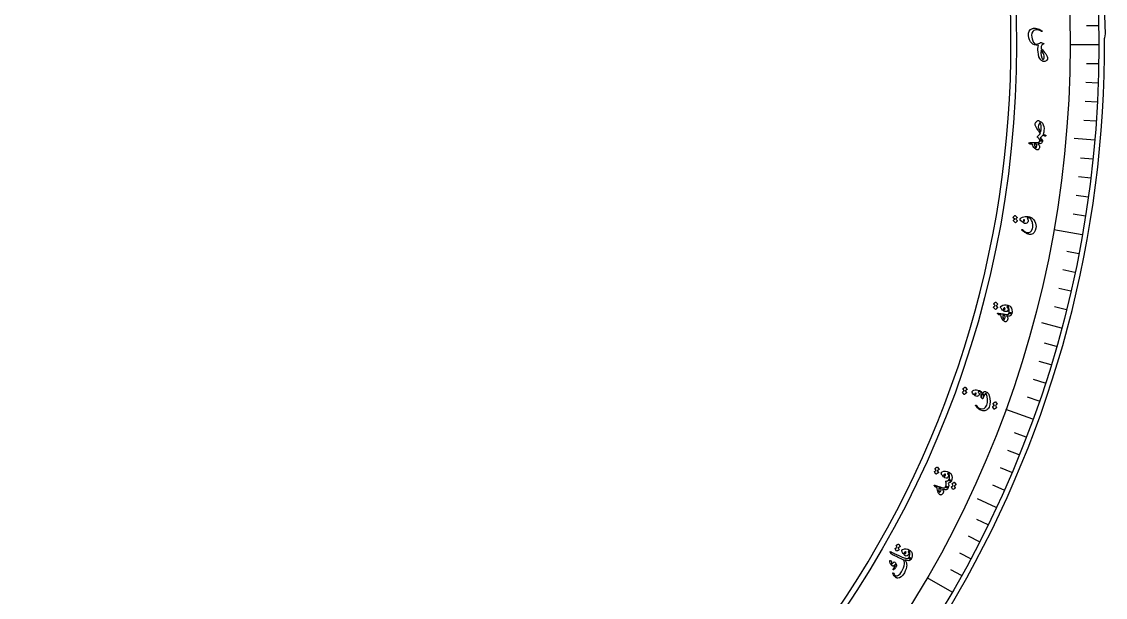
# Model space of a CAD drawing. Header units: millimetres. Extents: x -62 to 62, y -62 to 70.
# Drawn here: x 1 to 62, y -31.1 to 1.3 of the extents above; entities that cross this region are included whole.
import ezdxf

# ---------------------------------------------------------------- set-up
doc = ezdxf.new("R2010")
doc.units = ezdxf.units.MM
for name, color, linetype in [('CUT_INNER', 6, 'Continuous'), ('CUT_OUTER', 1, 'Continuous'), ('ENGRAVE', 7, 'Continuous'), ('ENGRAVE_FINE', 8, 'Continuous'), ('TEXT', 5, 'Continuous')]:
    doc.layers.add(name, color=color, linetype=linetype)

msp = doc.modelspace()

# ---------------------------------------------------------------- linework, layer by layer
at = {"layer": 'CUT_INNER'}
msp.add_arc((0.0001, -0.0002), 56.7299, 92.293405, 20.742418, dxfattribs=at)
at = {"layer": 'CUT_OUTER'}
msp.add_lwpolyline([(61.8674, 5.2861), (62.0432, 0.6269), (62.0431, 0.6225), (62.0425, 0.6182), (61.9987, 0.3988), (61.9988, 0.3804)], dxfattribs=at)
msp.add_arc((0.0001, -0.0001), 61.9999, 178.792518, 0.351695, dxfattribs=at)
at = {"layer": 'ENGRAVE'}
for points in [[(61.6838, 0), (60.0606, 0)], [(61.4491, -5.3761), (60.2941, -5.275)], [(60.7467, -10.7113), (59.1482, -10.4294)], [(59.582, -15.9649), (58.4621, -15.6649)], [(57.9638, -21.0971), (56.4385, -20.5419)], [(55.9045, -26.0687), (54.8537, -25.5787)], [(53.4197, -30.8419), (52.014, -30.0303)]]:
    msp.add_lwpolyline(points, dxfattribs=at)
for radius in [61.6838, 60.0606, 57.0462]:
    msp.add_circle((0, 0), radius, dxfattribs=at)
at = {"layer": 'ENGRAVE_FINE'}
for points in [[(61.6744, 1.0765), (60.9789, 1.0644)], [(61.6744, -1.0765), (60.9789, -1.0644)], [(61.6462, -2.1527), (60.951, -2.1285)], [(61.5993, -3.2283), (60.9046, -3.1919)], [(61.5335, -4.3028), (60.8396, -4.2543)], [(61.3459, -6.4477), (60.6541, -6.375)], [(61.224, -7.5174), (60.5336, -7.4326)], [(61.0835, -8.5847), (60.3946, -8.4879)], [(60.9244, -9.6495), (60.2373, -9.5407)], [(60.5505, -11.7698), (59.8676, -11.6371)], [(60.3359, -12.8248), (59.6554, -12.6802)], [(60.1028, -13.8758), (59.425, -13.7194)], [(59.8515, -14.9227), (59.1766, -14.7544)], [(59.2943, -17.0024), (58.6256, -16.8106)], [(58.9885, -18.0346), (58.3233, -17.8312)], [(58.6648, -19.0613), (58.0032, -18.8464)], [(58.3232, -20.0823), (57.6654, -19.8558)], [(57.5868, -22.1055), (56.9374, -21.8562)], [(57.1922, -23.1072), (56.5472, -22.8466)], [(56.7802, -24.1018), (56.1399, -23.83)], [(56.351, -25.0891), (55.7155, -24.8061)], [(55.441, -27.0404), (54.8158, -26.7354)], [(54.9607, -28.0039), (54.3408, -27.688)], [(54.4636, -28.9588), (53.8493, -28.6322)], [(53.9499, -29.9049), (53.3414, -29.5676)]]:
    msp.add_lwpolyline(points, dxfattribs=at)
at = {"layer": 'TEXT'}
for points in [[(58.7916, -0.7554), (58.7819, -0.8161), (58.7527, -0.8674), (58.7042, -0.9091), (58.6363, -0.9414), (58.6104, -0.9446), (58.5816, -0.9414), (58.5499, -0.9315), (58.5153, -0.9151), (58.482, -0.8964), (58.4543, -0.8795), (58.4322, -0.8644), (58.4157, -0.8511), (58.3543, -0.7745), (58.307, -0.6713), (58.2737, -0.5417), (58.2541, -0.3855), (58.2501, -0.2916), (58.2525, -0.2018), (58.2611, -0.1162), (58.2762, -0.0346), (58.1491, -0.0153), (58.0469, 0.0095), (57.9696, 0.0398), (57.9172, 0.0756), (57.8363, 0.1695), (57.7757, 0.276), (57.7355, 0.3953), (57.7155, 0.5275), (57.7206, 0.6668), (57.7599, 0.7786), (57.8334, 0.8629), (57.9412, 0.9199), (57.958, 0.9249), (57.9755, 0.929), (57.9938, 0.9323), (58.0129, 0.9348), (58.0327, 0.9362), (58.053, 0.9363), (58.0739, 0.9351), (58.0953, 0.9327), (58.1333, 0.9273), (58.1708, 0.9201), (58.2077, 0.9112), (58.2441, 0.9005), (58.2799, 0.8882), (58.315, 0.8743), (58.3493, 0.8589), (58.3829, 0.842), (58.3965, 0.8344), (58.4095, 0.827), (58.4219, 0.8196), (58.4336, 0.8124), (58.4446, 0.8053), (58.455, 0.7986), (58.4647, 0.7922), (58.4738, 0.786), (58.479, 0.7817), (58.4822, 0.777), (58.4834, 0.7722), (58.4827, 0.7671), (58.4807, 0.7616), (58.4781, 0.7575), (58.4748, 0.7546), (58.4708, 0.753), (58.4662, 0.7525), (58.4612, 0.7529), (58.4558, 0.7541), (58.4499, 0.7562), (58.4306, 0.7687), (58.4093, 0.7804), (58.3861, 0.7915), (58.3609, 0.8018), (58.2965, 0.8234), (58.236, 0.8364), (58.1792, 0.8408), (58.1263, 0.8366), (58.0261, 0.8029), (57.9537, 0.7434), (57.9091, 0.6578), (57.8922, 0.5463), (57.8982, 0.4387), (57.9193, 0.3343), (57.9557, 0.2328), (58.0073, 0.1343), (58.0287, 0.1045), (58.0546, 0.0788), (58.0851, 0.0572), (58.1201, 0.0397), (58.125, 0.0376), (58.131, 0.0367), (58.138, 0.0368), (58.1462, 0.038), (58.2237, 0.0532), (58.2918, 0.0731), (58.3503, 0.0975), (58.3992, 0.1265), (58.4082, 0.1323), (58.4161, 0.1356), (58.4229, 0.1366), (58.4287, 0.1352), (58.5709, 0.0817), (58.5817, 0.074), (58.5861, 0.0665), (58.5843, 0.0592), (58.5762, 0.0521), (58.467, -0.0121), (58.4507, -0.0465), (58.4383, -0.0906), (58.4297, -0.1444), (58.425, -0.208), (58.4982, -0.2839), (58.566, -0.3602), (58.6282, -0.4368), (58.6849, -0.5137), (58.732, -0.5873), (58.7655, -0.6522), (58.7853, -0.7082), (58.7916, -0.7554)], [(58.5338, -0.8372), (58.5751, -0.7845), (58.6003, -0.729), (58.6094, -0.671), (58.6025, -0.6104), (58.5801, -0.5445), (58.5427, -0.469), (58.4903, -0.384), (58.4229, -0.2895), (58.4212, -0.4608), (58.4391, -0.6091), (58.4765, -0.7346), (58.5338, -0.8372)], [(58.0955, -4.4519), (58.1011, -4.4254), (58.1141, -4.396), (58.1345, -4.3638), (58.1622, -4.3285), (58.1925, -4.298), (58.2224, -4.2783), (58.252, -4.2694), (58.2812, -4.2713), (58.31, -4.2808), (58.342, -4.2949), (58.3772, -4.3136), (58.4154, -4.3369), (58.4503, -4.3605), (58.477, -4.3803), (58.4954, -4.3962), (58.5057, -4.4082), (58.5499, -4.4974), (58.5785, -4.5982), (58.5914, -4.7105), (58.5886, -4.8343), (58.5861, -4.8594), (58.5828, -4.8841), (58.5785, -4.9086), (58.5735, -4.9328), (58.5677, -4.9566), (58.5612, -4.9799), (58.5542, -5.0027), (58.5465, -5.025), (58.5618, -5.0345), (58.5898, -5.0476), (58.6306, -5.0641), (58.6841, -5.0842), (58.6944, -5.0893), (58.7, -5.097), (58.7007, -5.1073), (58.6966, -5.1204), (58.6894, -5.1311), (58.6803, -5.1382), (58.6693, -5.1417), (58.6565, -5.1414), (58.6409, -5.1371), (58.6247, -5.1321), (58.6079, -5.1263), (58.5905, -5.1199), (58.5726, -5.1126), (58.5544, -5.1045), (58.5358, -5.0954), (58.5169, -5.0854), (58.4927, -5.1264), (58.4658, -5.1623), (58.4363, -5.1931), (58.4042, -5.2189), (58.3936, -5.2263), (58.3859, -5.2334), (58.3811, -5.24), (58.3791, -5.2463), (58.3801, -5.2516), (58.3842, -5.2572), (58.3913, -5.2631), (58.4014, -5.2693), (58.452, -5.2996), (58.4872, -5.3313), (58.507, -5.3641), (58.5115, -5.3983), (58.5099, -5.4026), (58.5059, -5.4069), (58.4995, -5.4113), (58.4908, -5.4156), (58.4591, -5.4241), (58.4321, -5.4281), (58.41, -5.4275), (58.3926, -5.4222), (58.3779, -5.4134), (58.3669, -5.4041), (58.3596, -5.3943), (58.3561, -5.3839), (58.344, -5.3393), (58.3201, -5.2973), (58.2844, -5.258), (58.2368, -5.2213), (58.2276, -5.2136), (58.2213, -5.2047), (58.218, -5.1945), (58.2176, -5.183), (58.2203, -5.1709), (58.2262, -5.1603), (58.2351, -5.1513), (58.2472, -5.1439), (58.2902, -5.1152), (58.3279, -5.0769), (58.3604, -5.0289), (58.3875, -4.9712), (58.3505, -4.9302), (58.316, -4.8902), (58.284, -4.8514), (58.2545, -4.8137), (58.1818, -4.7057), (58.131, -4.6095), (58.1022, -4.5249), (58.0955, -4.4519)], [(58.3641, -4.3958), (58.3215, -4.4437), (58.2913, -4.4956), (58.2732, -4.5514), (58.2674, -4.6111), (58.2714, -4.6389), (58.2821, -4.6732), (58.2993, -4.7142), (58.3232, -4.7619), (58.3364, -4.7864), (58.3489, -4.8088), (58.3607, -4.8293), (58.3718, -4.8478), (58.3823, -4.8642), (58.3923, -4.8787), (58.4018, -4.8912), (58.4108, -4.9016), (58.4209, -4.8468), (58.4272, -4.7817), (58.4298, -4.7062), (58.4285, -4.6204), (58.4231, -4.5377), (58.4134, -4.4732), (58.3994, -4.4269), (58.3812, -4.3988), (58.3772, -4.3945), (58.373, -4.3925), (58.3686, -4.393), (58.3641, -4.3958)], [(57.7337, -5.5391), (57.7238, -5.528), (57.7233, -5.5199), (57.7321, -5.5149), (57.7501, -5.513), (57.7609, -5.5128), (57.7759, -5.5124), (57.795, -5.5117), (57.8182, -5.5108), (57.8459, -5.5098), (57.8781, -5.5087), (57.9149, -5.5077), (57.9562, -5.5066), (57.9969, -5.5056), (58.0333, -5.5046), (58.0654, -5.5038), (58.0933, -5.5031), (58.1168, -5.5026), (58.1359, -5.5022), (58.1504, -5.5018), (58.1605, -5.5017), (58.2242, -5.4988), (58.2743, -5.4906), (58.3107, -5.4772), (58.3335, -5.4586), (58.3429, -5.4449), (58.3499, -5.4279), (58.3543, -5.4075), (58.3561, -5.3839), (58.3597, -5.3702), (58.3674, -5.3601), (58.3795, -5.3536), (58.3957, -5.3509), (58.415, -5.3511), (58.4342, -5.3535), (58.4535, -5.3581), (58.4728, -5.3649), (58.489, -5.3729), (58.5009, -5.3811), (58.5084, -5.3895), (58.5115, -5.3983), (58.5069, -5.4437), (58.495, -5.4821), (58.476, -5.5134), (58.4497, -5.5378), (58.4127, -5.5568), (58.3651, -5.5708), (58.3069, -5.5799), (58.238, -5.584), (58.277, -5.6124), (58.3071, -5.6404), (58.3282, -5.668), (58.3405, -5.6951), (58.3437, -5.7165), (58.3434, -5.7413), (58.3394, -5.7694), (58.3318, -5.8009), (58.3209, -5.8338), (58.3092, -5.8611), (58.2968, -5.8829), (58.2836, -5.8992), (58.2681, -5.9118), (58.2524, -5.9196), (58.2365, -5.9226), (58.2204, -5.9207), (58.2008, -5.9147), (58.1793, -5.9056), (58.1559, -5.8935), (58.1306, -5.8785), (58.1054, -5.862), (58.0853, -5.8478), (58.0705, -5.8358), (58.0609, -5.8262), (58.023, -5.7741), (57.988, -5.7181), (57.956, -5.658), (57.927, -5.594), (57.8936, -5.5931), (57.8649, -5.592), (57.8407, -5.5906), (57.8212, -5.589), (57.8049, -5.5865), (57.7905, -5.5822), (57.778, -5.5761), (57.7674, -5.5683)], [(58.0334, -5.5922), (58.0488, -5.6567), (58.0701, -5.7122), (58.0972, -5.7589), (58.1301, -5.7965), (58.1349, -5.7993), (58.1394, -5.7996), (58.1437, -5.7976), (58.1479, -5.7931), (58.1574, -5.7758), (58.1652, -5.7569), (58.1713, -5.7362), (58.1758, -5.7139), (58.1785, -5.6899), (58.1795, -5.6642), (58.1789, -5.6368), (58.1765, -5.6077), (58.1755, -5.6031), (58.1735, -5.5983), (58.1704, -5.5931), (58.1663, -5.5875), (58.152, -5.5872), (58.1371, -5.5871), (58.1215, -5.5873), (58.1053, -5.5878), (58.0883, -5.5885), (58.0707, -5.5894), (58.0524, -5.5907), (58.0334, -5.5922)], [(56.8602, -9.7401), (56.8584, -9.7376), (56.8576, -9.7344), (56.8579, -9.7305), (56.8591, -9.726), (56.8682, -9.7104), (56.8779, -9.6955), (56.8882, -9.6813), (56.8989, -9.6676), (56.9104, -9.6545), (56.9226, -9.6419), (56.9357, -9.6297), (56.9496, -9.618), (56.9535, -9.616), (56.9575, -9.6154), (56.9614, -9.6164), (56.9652, -9.6189), (57.0814, -9.7222), (57.0827, -9.7247), (57.0822, -9.728), (57.0797, -9.732), (57.0754, -9.7368), (57.0716, -9.74), (57.0662, -9.7453), (57.0593, -9.7527), (57.0508, -9.7623), (57.0406, -9.774), (57.0286, -9.7881), (57.0147, -9.8044), (56.999, -9.823), (57.0887, -9.9048), (57.0913, -9.9083), (57.0914, -9.9122), (57.089, -9.9166), (57.084, -9.9214), (57.0798, -9.9256), (57.0734, -9.9322), (57.0647, -9.9413), (57.0539, -9.9528), (57.0409, -9.967), (57.0256, -9.9841), (57.008, -10.004), (56.9882, -10.0268), (56.9851, -10.029), (56.9824, -10.0297), (56.9799, -10.0289), (56.9776, -10.0266), (56.8674, -9.922), (56.8657, -9.9196), (56.8649, -9.9164), (56.8651, -9.9125), (56.8664, -9.9079), (56.8735, -9.8946), (56.8813, -9.8818), (56.8897, -9.8696), (56.8988, -9.8579), (56.9085, -9.8468), (56.9187, -9.8361), (56.9293, -9.826), (56.9403, -9.8164)], [(57.2447, -9.8059), (57.2506, -9.7905), (57.2628, -9.7749), (57.2814, -9.7591), (57.3065, -9.743), (57.3719, -9.7123), (57.4473, -9.6907), (57.5325, -9.678), (57.6276, -9.6745), (57.6767, -9.677), (57.7258, -9.6839), (57.7748, -9.6952), (57.8237, -9.7109), (57.9009, -9.7497), (57.9676, -9.8014), (58.0236, -9.866), (58.0691, -9.9436), (58.1079, -10.0422), (58.1319, -10.1378), (58.1411, -10.2302), (58.1356, -10.3194), (58.1, -10.4618), (58.0395, -10.5699), (57.9542, -10.6434), (57.8443, -10.6825), (57.8089, -10.685), (57.7716, -10.6823), (57.7324, -10.6744), (57.6913, -10.6613), (57.6468, -10.6442), (57.6028, -10.6237), (57.5593, -10.5998), (57.5163, -10.5725), (57.4738, -10.5421), (57.4317, -10.5089), (57.3899, -10.473), (57.3486, -10.4344), (57.3444, -10.4291), (57.3421, -10.424), (57.3418, -10.419), (57.3434, -10.4141), (57.3463, -10.409), (57.3495, -10.4051), (57.3529, -10.4023), (57.3565, -10.4007), (57.3614, -10.3998), (57.3666, -10.4007), (57.3721, -10.4035), (57.378, -10.4081), (57.4481, -10.4725), (57.5137, -10.5217), (57.5748, -10.5557), (57.6315, -10.5742), (57.6865, -10.5797), (57.7391, -10.5736), (57.7895, -10.556), (57.8376, -10.5269), (57.8809, -10.4851), (57.9153, -10.431), (57.9405, -10.3646), (57.9566, -10.2858), (57.9615, -10.2312), (57.9618, -10.1766), (57.9578, -10.122), (57.9492, -10.0674), (57.9361, -10.0129), (57.9183, -9.9587), (57.8958, -9.9047), (57.8686, -9.8509), (57.8419, -9.8082), (57.8141, -9.7755), (57.7853, -9.7528), (57.7555, -9.74), (57.7254, -9.7357), (57.696, -9.7383), (57.6671, -9.7479), (57.6388, -9.7643), (57.6754, -9.8248), (57.6933, -9.8832), (57.6926, -9.9396), (57.6734, -9.9939), (57.6308, -10.0449), (57.5738, -10.0655), (57.5022, -10.0559), (57.4161, -10.016), (57.3347, -9.9616), (57.279, -9.9085), (57.249, -9.8566), (57.2447, -9.8059)], [(57.4804, -9.8375), (57.4594, -9.8519), (57.4437, -9.8663), (57.4333, -9.8808), (57.4282, -9.8953), (57.4283, -9.9083), (57.4328, -9.9219), (57.4419, -9.9361), (57.4556, -9.9509), (57.4683, -9.9409), (57.4787, -9.929), (57.4868, -9.9151), (57.4926, -9.8993), (57.4945, -9.8841), (57.493, -9.8687), (57.4883, -9.8531), (57.4804, -9.8375)], [(55.7653, -14.6076), (55.7638, -14.605), (55.7633, -14.6017), (55.7638, -14.5979), (55.7654, -14.5935), (55.7759, -14.5788), (55.7868, -14.5648), (55.7982, -14.5515), (55.8101, -14.5388), (55.8227, -14.5268), (55.836, -14.5153), (55.85, -14.5043), (55.8649, -14.4938), (55.869, -14.4921), (55.873, -14.4919), (55.8768, -14.4932), (55.8804, -14.4961), (55.9872, -14.6089), (55.9883, -14.6115), (55.9875, -14.6147), (55.9847, -14.6186), (55.9799, -14.623), (55.9759, -14.6258), (55.9701, -14.6306), (55.9626, -14.6374), (55.9533, -14.6462), (55.9421, -14.657), (55.9289, -14.6699), (55.9137, -14.685), (55.8964, -14.7022), (55.9787, -14.7914), (55.981, -14.7951), (55.9808, -14.799), (55.978, -14.8031), (55.9727, -14.8075), (55.9681, -14.8113), (55.9611, -14.8173), (55.9517, -14.8256), (55.94, -14.8362), (55.9258, -14.8492), (55.909, -14.8648), (55.8898, -14.8831), (55.8681, -14.9041), (55.8649, -14.906), (55.8621, -14.9065), (55.8596, -14.9055), (55.8576, -14.9031), (55.7568, -14.7894), (55.7553, -14.7868), (55.7548, -14.7835), (55.7554, -14.7797), (55.757, -14.7753), (55.7652, -14.7626), (55.7741, -14.7506), (55.7835, -14.7391), (55.7936, -14.7283), (55.8042, -14.718), (55.8153, -14.7083), (55.8267, -14.6991), (55.8385, -14.6905)], [(55.9863, -15.1458), (55.9785, -15.1332), (55.9793, -15.1252), (55.9887, -15.1217), (56.0069, -15.1228), (56.0175, -15.1245), (56.0323, -15.1266), (56.0513, -15.1291), (56.0744, -15.1321), (56.1018, -15.1357), (56.1337, -15.1401), (56.1702, -15.1453), (56.2111, -15.1511), (56.2514, -15.1569), (56.2874, -15.1621), (56.3193, -15.1667), (56.3468, -15.1707), (56.3701, -15.1741), (56.389, -15.1769), (56.4034, -15.179), (56.4133, -15.1805), (56.4767, -15.1883), (56.5274, -15.1887), (56.5655, -15.1817), (56.5911, -15.1671), (56.6027, -15.1552), (56.6124, -15.1395), (56.6201, -15.1202), (56.6259, -15.0973), (56.6317, -15.0843), (56.6411, -15.0757), (56.654, -15.0713), (56.6705, -15.0713), (56.6894, -15.0748), (56.708, -15.0804), (56.7262, -15.0882), (56.7441, -15.0981), (56.7588, -15.1087), (56.7691, -15.1188), (56.7751, -15.1283), (56.7767, -15.1375), (56.7645, -15.1815), (56.7464, -15.2173), (56.7223, -15.2451), (56.6924, -15.2646), (56.6527, -15.2772), (56.6035, -15.283), (56.5445, -15.2822), (56.4759, -15.2747), (56.5096, -15.3092), (56.5345, -15.3418), (56.5508, -15.3726), (56.5583, -15.4015), (56.5579, -15.4231), (56.5534, -15.4474), (56.5448, -15.4745), (56.532, -15.5043), (56.5158, -15.5349), (56.4997, -15.5598), (56.4837, -15.5792), (56.468, -15.5931), (56.4506, -15.6029), (56.4338, -15.6079), (56.4176, -15.6082), (56.4021, -15.6037), (56.3838, -15.5944), (56.3641, -15.5819), (56.343, -15.5661), (56.3206, -15.547), (56.2985, -15.5265), (56.2812, -15.5091), (56.2686, -15.4949), (56.2607, -15.4837), (56.2321, -15.426), (56.207, -15.3649), (56.1855, -15.3004), (56.1676, -15.2324), (56.1349, -15.2259), (56.1068, -15.2199), (56.0832, -15.2145), (56.0642, -15.2097), (56.0485, -15.2045), (56.0351, -15.1978), (56.0238, -15.1897), (56.0147, -15.1802)], [(56.1422, -14.7633), (56.1468, -14.7523), (56.1552, -14.7409), (56.1673, -14.7291), (56.183, -14.717), (56.2698, -14.6701), (56.3603, -14.6451), (56.4545, -14.6422), (56.5523, -14.6614), (56.6011, -14.6795), (56.6431, -14.7015), (56.6782, -14.7274), (56.7066, -14.7571), (56.7586, -14.8431), (56.7877, -14.9353), (56.7937, -15.0334), (56.7767, -15.1375), (56.7716, -15.147), (56.762, -15.1538), (56.748, -15.1579), (56.7296, -15.1592), (56.7197, -15.1588), (56.7098, -15.1577), (56.6999, -15.1558), (56.69, -15.1531), (56.6803, -15.1499), (56.6711, -15.1465), (56.6624, -15.1428), (56.6543, -15.139), (56.6406, -15.1305), (56.6313, -15.1207), (56.6264, -15.1097), (56.6259, -15.0973), (56.6389, -14.9952), (56.6369, -14.9033), (56.6201, -14.8214), (56.5884, -14.7496), (56.5641, -14.7463), (56.5444, -14.7449), (56.5294, -14.7453), (56.5191, -14.7477), (56.5097, -14.7513), (56.5032, -14.7552), (56.4996, -14.7594), (56.4987, -14.7639), (56.499, -14.7672), (56.4998, -14.77), (56.5012, -14.7722), (56.5032, -14.774), (56.5321, -14.7988), (56.5525, -14.8254), (56.5643, -14.8539), (56.5676, -14.8841), (56.5527, -14.9656), (56.5165, -15.0147), (56.459, -15.0313), (56.3803, -15.0156), (56.3377, -14.9971), (56.2951, -14.9715), (56.2527, -14.9388), (56.2103, -14.899), (56.1753, -14.8596), (56.1522, -14.8238), (56.1412, -14.7917), (56.1422, -14.7633)], [(56.2729, -15.2484), (56.2772, -15.3146), (56.2889, -15.3729), (56.3077, -15.4234), (56.3339, -15.4661), (56.3381, -15.4696), (56.3425, -15.4707), (56.3472, -15.4694), (56.352, -15.4657), (56.3643, -15.4503), (56.3752, -15.4329), (56.3846, -15.4136), (56.3928, -15.3923), (56.3995, -15.3691), (56.4048, -15.3439), (56.4088, -15.3168), (56.4113, -15.2877), (56.4111, -15.2831), (56.4099, -15.2779), (56.4078, -15.2723), (56.4046, -15.2661), (56.3906, -15.2634), (56.3759, -15.2609), (56.3605, -15.2584), (56.3444, -15.2561), (56.3276, -15.254), (56.3101, -15.252), (56.2918, -15.2501), (56.2729, -15.2484)], [(56.3087, -14.866), (56.3091, -14.8839), (56.3181, -14.9002), (56.3358, -14.9151), (56.3622, -14.9285), (56.3666, -14.9295), (56.3698, -14.93), (56.3719, -14.93), (56.3727, -14.9295), (56.3812, -14.9137), (56.3879, -14.8972), (56.3928, -14.8801), (56.3958, -14.8622), (56.3966, -14.846), (56.3952, -14.8321), (56.3917, -14.8205), (56.3859, -14.8113), (56.354, -14.823), (56.3305, -14.836), (56.3154, -14.8504), (56.3087, -14.866)], [(54.0359, -19.3892), (54.0346, -19.3865), (54.0344, -19.3832), (54.0352, -19.3795), (54.0372, -19.3752), (54.0489, -19.3616), (54.061, -19.3487), (54.0735, -19.3365), (54.0865, -19.325), (54.1, -19.3141), (54.1143, -19.3039), (54.1292, -19.2942), (54.1449, -19.2852), (54.1492, -19.2838), (54.1531, -19.284), (54.1568, -19.2857), (54.1602, -19.2888), (54.2567, -19.4103), (54.2576, -19.413), (54.2565, -19.4161), (54.2534, -19.4197), (54.2483, -19.4236), (54.244, -19.4261), (54.2378, -19.4303), (54.2297, -19.4364), (54.2197, -19.4443), (54.2076, -19.454), (54.1934, -19.4657), (54.1769, -19.4793), (54.1582, -19.4948), (54.2324, -19.5906), (54.2344, -19.5945), (54.2338, -19.5984), (54.2307, -19.6022), (54.225, -19.6061), (54.2201, -19.6094), (54.2126, -19.6148), (54.2026, -19.6222), (54.19, -19.6316), (54.1747, -19.6432), (54.1567, -19.6573), (54.1359, -19.6737), (54.1125, -19.6926), (54.1091, -19.6942), (54.1063, -19.6944), (54.1039, -19.6932), (54.1021, -19.6906), (54.0117, -19.5688), (54.0104, -19.5661), (54.0101, -19.5629), (54.011, -19.5591), (54.013, -19.5548), (54.0223, -19.543), (54.0322, -19.5319), (54.0426, -19.5213), (54.0536, -19.5115), (54.0651, -19.5023), (54.0769, -19.4936), (54.0891, -19.4855), (54.1016, -19.478)], [(54.6404, -19.4598), (54.7159, -19.4445), (54.7909, -19.4415), (54.8654, -19.4509), (54.9395, -19.4727), (54.9556, -19.4787), (54.9714, -19.4852), (54.9868, -19.492), (55.0018, -19.4994), (55.0163, -19.5071), (55.0302, -19.5152), (55.0435, -19.5237), (55.0563, -19.5325), (55.133, -19.6066), (55.1742, -19.6975), (55.1799, -19.8051), (55.1499, -19.9294), (55.1465, -19.9351), (55.1419, -19.9376), (55.1358, -19.9368), (55.1284, -19.9327), (55.1116, -19.9197), (55.0934, -19.9034), (55.0738, -19.8839), (55.0529, -19.8611), (55.0495, -19.8567), (55.0475, -19.8518), (55.0468, -19.8464), (55.0473, -19.8407), (55.0617, -19.7446), (55.063, -19.6647), (55.0514, -19.6009), (55.0268, -19.5533), (55.014, -19.5416), (54.9971, -19.5345), (54.9761, -19.5318), (54.951, -19.5337), (54.9382, -19.5356), (54.9267, -19.5379), (54.9165, -19.5407), (54.9077, -19.544), (54.8999, -19.5477), (54.8928, -19.5516), (54.8865, -19.5557), (54.8808, -19.5601), (54.9059, -19.5886), (54.9247, -19.6152), (54.9372, -19.6402), (54.9434, -19.6633), (54.9438, -19.7132), (54.9293, -19.7526), (54.9, -19.7812), (54.8558, -19.7992), (54.8127, -19.8031), (54.7684, -19.7938), (54.7227, -19.7715), (54.6758, -19.7361), (54.6127, -19.6737), (54.5717, -19.6171), (54.5528, -19.5662), (54.556, -19.521), (54.5661, -19.5018), (54.5835, -19.4852), (54.6083, -19.4712), (54.6404, -19.4598)], [(54.6908, -19.6535), (54.6893, -19.6635), (54.6912, -19.6756), (54.6964, -19.6899), (54.705, -19.7063), (54.7106, -19.7117), (54.7176, -19.7136), (54.7262, -19.7118), (54.7363, -19.7065), (54.7577, -19.6874), (54.769, -19.6642), (54.7703, -19.6369), (54.7615, -19.6055), (54.7591, -19.6019), (54.7561, -19.5999), (54.7525, -19.5996), (54.7484, -19.6009), (54.7265, -19.6148), (54.7096, -19.6282), (54.6977, -19.6411), (54.6908, -19.6535)], [(55.0604, -19.8657), (55.0669, -19.841), (55.0741, -19.8162), (55.0821, -19.7911), (55.0908, -19.7659), (55.1004, -19.7406), (55.1108, -19.7154), (55.122, -19.6902), (55.1342, -19.6652), (55.1592, -19.6193), (55.1853, -19.5824), (55.2126, -19.5544), (55.2411, -19.5353), (55.2579, -19.5296), (55.2768, -19.5291), (55.2979, -19.5336), (55.321, -19.5433), (55.3676, -19.569), (55.4045, -19.5931), (55.4319, -19.6158), (55.4497, -19.6369), (55.4638, -19.6606), (55.4771, -19.6883), (55.4897, -19.7198), (55.5015, -19.7554), (55.5438, -19.9329), (55.5577, -20.1006), (55.5433, -20.258), (55.5007, -20.4051), (55.4727, -20.4618), (55.4392, -20.5104), (55.4, -20.5509), (55.3553, -20.5831), (55.307, -20.6066), (55.2571, -20.6208), (55.2055, -20.6257), (55.1523, -20.6214), (55.0974, -20.608), (55.0405, -20.5861), (54.9818, -20.5555), (54.9213, -20.5164), (54.8907, -20.494), (54.8621, -20.4709), (54.8356, -20.447), (54.811, -20.4224), (54.7883, -20.3972), (54.7673, -20.3716), (54.7479, -20.3456), (54.7301, -20.3192), (54.7263, -20.3099), (54.7257, -20.3024), (54.7284, -20.2968), (54.7343, -20.2931), (54.7426, -20.2912), (54.7503, -20.2921), (54.7575, -20.2958), (54.7641, -20.3023), (54.8216, -20.3725), (54.8797, -20.4281), (54.9384, -20.4688), (54.9978, -20.4948), (55.1198, -20.5128), (55.222, -20.4851), (55.3043, -20.4116), (55.3666, -20.2924), (55.4036, -20.1441), (55.4099, -19.9853), (55.3855, -19.8162), (55.3301, -19.637), (55.3282, -19.6344), (55.3255, -19.6331), (55.3222, -19.6332), (55.3181, -19.6346), (55.2806, -19.6652), (55.2399, -19.7251), (55.196, -19.8142), (55.1487, -19.9327), (55.1457, -19.9383), (55.1422, -19.9405), (55.138, -19.9392), (55.1333, -19.9345)], [(55.7308, -20.2198), (55.7295, -20.217), (55.7293, -20.2136), (55.7303, -20.2097), (55.7323, -20.2053), (55.7442, -20.1912), (55.7566, -20.1779), (55.7693, -20.1652), (55.7825, -20.1533), (55.7962, -20.1421), (55.8107, -20.1315), (55.8258, -20.1214), (55.8417, -20.112), (55.846, -20.1106), (55.8499, -20.1107), (55.8536, -20.1124), (55.8569, -20.1156), (55.9522, -20.24), (55.953, -20.2427), (55.9518, -20.246), (55.9487, -20.2496), (55.9435, -20.2537), (55.9392, -20.2563), (55.9329, -20.2607), (55.9247, -20.267), (55.9145, -20.2752), (55.9023, -20.2853), (55.8878, -20.2974), (55.8711, -20.3115), (55.8521, -20.3276), (55.9253, -20.4256), (55.9272, -20.4296), (55.9265, -20.4336), (55.9233, -20.4376), (55.9176, -20.4416), (55.9126, -20.4451), (55.905, -20.4507), (55.8948, -20.4584), (55.882, -20.4681), (55.8665, -20.4802), (55.8483, -20.4948), (55.8272, -20.5118), (55.8034, -20.5314), (55.8, -20.5331), (55.7971, -20.5333), (55.7948, -20.5321), (55.793, -20.5295), (55.7039, -20.4048), (55.7027, -20.402), (55.7025, -20.3986), (55.7035, -20.3948), (55.7055, -20.3904), (55.715, -20.3781), (55.7251, -20.3666), (55.7357, -20.3557), (55.7469, -20.3455), (55.7585, -20.3359), (55.7705, -20.3269), (55.7828, -20.3185), (55.7955, -20.3107)], [(52.4683, -23.8794), (52.4672, -23.8766), (52.4673, -23.8733), (52.4685, -23.8696), (52.4708, -23.8655), (52.4836, -23.8528), (52.4968, -23.8409), (52.5103, -23.8297), (52.5242, -23.8193), (52.5386, -23.8096), (52.5537, -23.8005), (52.5694, -23.792), (52.5858, -23.7842), (52.5901, -23.7833), (52.5941, -23.7838), (52.5976, -23.7857), (52.6007, -23.7891), (52.6868, -23.9185), (52.6874, -23.9212), (52.686, -23.9243), (52.6826, -23.9276), (52.6772, -23.9311), (52.6727, -23.9332), (52.6662, -23.9369), (52.6576, -23.9424), (52.647, -23.9494), (52.6341, -23.9582), (52.6189, -23.9687), (52.6014, -23.981), (52.5814, -23.995), (52.6474, -24.0968), (52.649, -24.1009), (52.6481, -24.1047), (52.6446, -24.1083), (52.6386, -24.1117), (52.6335, -24.1147), (52.6256, -24.1194), (52.6149, -24.126), (52.6016, -24.1344), (52.5853, -24.1448), (52.5662, -24.1574), (52.5441, -24.1721), (52.5192, -24.1891), (52.5157, -24.1904), (52.5128, -24.1904), (52.5106, -24.189), (52.509, -24.1863), (52.429, -24.0571), (52.428, -24.0543), (52.428, -24.051), (52.4292, -24.0473), (52.4316, -24.0432), (52.4419, -24.0322), (52.4526, -24.0218), (52.4639, -24.0121), (52.4757, -24.0032), (52.4879, -23.9949), (52.5004, -23.9872), (52.5132, -23.9801), (52.5264, -23.9736)], [(52.8132, -24.0969), (52.8197, -24.0869), (52.8299, -24.0771), (52.8437, -24.0675), (52.8613, -24.0583), (52.9549, -24.0268), (53.0483, -24.0176), (53.1416, -24.0307), (53.2347, -24.0663), (53.2797, -24.0925), (53.3173, -24.1213), (53.3476, -24.1527), (53.3704, -24.1868), (53.4071, -24.2805), (53.42, -24.3762), (53.4093, -24.474), (53.3749, -24.5736), (53.3682, -24.5822), (53.3576, -24.5872), (53.3431, -24.5889), (53.3248, -24.587), (53.3151, -24.585), (53.3055, -24.5822), (53.2961, -24.5786), (53.2867, -24.5742), (53.2777, -24.5694), (53.2693, -24.5645), (53.2613, -24.5595), (53.2539, -24.5543), (53.2419, -24.5436), (53.2344, -24.5324), (53.2315, -24.5206), (53.2331, -24.5083), (53.2632, -24.41), (53.277, -24.319), (53.2743, -24.2355), (53.2553, -24.1594), (53.2319, -24.152), (53.2127, -24.1473), (53.1979, -24.1451), (53.1873, -24.1457), (53.1775, -24.1477), (53.1704, -24.1504), (53.166, -24.1539), (53.1645, -24.1582), (53.1641, -24.1615), (53.1645, -24.1644), (53.1655, -24.1669), (53.1672, -24.1689), (53.1915, -24.1983), (53.207, -24.228), (53.2138, -24.258), (53.2119, -24.2884), (53.1833, -24.3661), (53.1393, -24.4083), (53.0798, -24.415), (53.0049, -24.3861), (52.9661, -24.3606), (52.9285, -24.3282), (52.8923, -24.2887), (52.8573, -24.2422), (52.8294, -24.1975), (52.8128, -24.1583), (52.8074, -24.1248), (52.8132, -24.0969)], [(52.9599, -24.2265), (52.9572, -24.2442), (52.9633, -24.2618), (52.9782, -24.2795), (53.0019, -24.2971), (53.0061, -24.2989), (53.0092, -24.3), (53.0112, -24.3003), (53.0121, -24.2999), (53.0232, -24.2858), (53.0326, -24.2708), (53.0403, -24.2547), (53.0463, -24.2376), (53.0499, -24.2217), (53.0509, -24.2078), (53.0493, -24.1958), (53.0452, -24.1857), (53.0118, -24.1918), (52.9865, -24.2007), (52.9691, -24.2123), (52.9599, -24.2265)], [(52.4161, -24.8275), (52.4107, -24.8137), (52.4129, -24.806), (52.4228, -24.8043), (52.4405, -24.8086), (52.4507, -24.8121), (52.4649, -24.8168), (52.4831, -24.8227), (52.5053, -24.8297), (52.5316, -24.8381), (52.5623, -24.8481), (52.5972, -24.8596), (52.6365, -24.8726), (52.6751, -24.8854), (52.7097, -24.8969), (52.7401, -24.9071), (52.7666, -24.9159), (52.7889, -24.9234), (52.8069, -24.9295), (52.8207, -24.9341), (52.8303, -24.9374), (52.8912, -24.9563), (52.9411, -24.9657), (52.9799, -24.9655), (53.0076, -24.9557), (53.0212, -24.946), (53.0335, -24.9323), (53.0445, -24.9147), (53.0543, -24.8931), (53.0623, -24.8814), (53.073, -24.8745), (53.0865, -24.8726), (53.1027, -24.8755), (53.1208, -24.8822), (53.1381, -24.8911), (53.1546, -24.902), (53.1704, -24.9149), (53.183, -24.9279), (53.1914, -24.9396), (53.1956, -24.9501), (53.1956, -24.9594), (53.1757, -25.0005), (53.1515, -25.0326), (53.123, -25.0556), (53.09, -25.0696), (53.0488, -25.0749), (52.9992, -25.072), (52.9414, -25.0607), (52.8752, -25.0411), (52.9022, -25.0811), (52.921, -25.1176), (52.9315, -25.1508), (52.9338, -25.1805), (52.9296, -25.2017), (52.9209, -25.2249), (52.9076, -25.25), (52.8897, -25.277), (52.8683, -25.3043), (52.848, -25.326), (52.8289, -25.3423), (52.811, -25.3531), (52.7921, -25.3597), (52.7747, -25.3616), (52.7587, -25.359), (52.7443, -25.3519), (52.7278, -25.3395), (52.7107, -25.3237), (52.6928, -25.3044), (52.6741, -25.2816), (52.656, -25.2575), (52.642, -25.2373), (52.6321, -25.2211), (52.6264, -25.2087), (52.6084, -25.1469), (52.5946, -25.0823), (52.5848, -25.015), (52.5793, -24.9449), (52.5482, -24.9327), (52.5216, -24.9218), (52.4993, -24.9124), (52.4815, -24.9042), (52.467, -24.8963), (52.4549, -24.8874), (52.4453, -24.8774), (52.438, -24.8665)], [(52.68, -24.9793), (52.6726, -25.0452), (52.6737, -25.1047), (52.6833, -25.1577), (52.7015, -25.2044), (52.705, -25.2086), (52.7092, -25.2104), (52.714, -25.21), (52.7194, -25.2072), (52.7342, -25.1942), (52.748, -25.179), (52.7608, -25.1617), (52.7725, -25.1422), (52.7832, -25.1205), (52.793, -25.0967), (52.8017, -25.0707), (52.8093, -25.0425), (52.8099, -25.0379), (52.8097, -25.0326), (52.8085, -25.0267), (52.8065, -25.0201), (52.7932, -25.015), (52.7792, -25.0098), (52.7645, -25.0047), (52.7491, -24.9996), (52.7329, -24.9945), (52.716, -24.9894), (52.6984, -24.9844), (52.68, -24.9793)], [(53.2331, -24.5083), (53.2429, -24.4977), (53.2514, -24.4904), (53.2585, -24.4866), (53.2642, -24.4863), (53.2719, -24.4884), (53.2807, -24.492), (53.2908, -24.4971), (53.3021, -24.5037), (53.3372, -24.5271), (53.361, -24.5466), (53.3736, -24.5621), (53.3749, -24.5736), (53.3492, -24.6136), (53.3114, -24.648), (53.2617, -24.6768), (53.1999, -24.7), (53.2194, -24.7585), (53.2252, -24.8213), (53.2173, -24.8882), (53.1956, -24.9594), (53.1907, -24.9659), (53.1836, -24.9697), (53.1741, -24.9706), (53.1624, -24.9689), (53.0905, -24.9505), (53.0825, -24.9484), (53.0749, -24.9441), (53.0675, -24.9375), (53.0605, -24.9287), (53.0559, -24.9202), (53.0533, -24.9114), (53.0528, -24.9024), (53.0543, -24.8931), (53.0797, -24.8081), (53.089, -24.7328), (53.0822, -24.6673), (53.0593, -24.6117), (53.0558, -24.6048), (53.0542, -24.5979), (53.0546, -24.5909), (53.0569, -24.5838), (53.0606, -24.5781), (53.0654, -24.5749), (53.071, -24.5742), (53.0776, -24.5762), (53.0836, -24.5788), (53.089, -24.5805), (53.0938, -24.5816), (53.098, -24.5818), (53.142, -24.57), (53.1792, -24.5538), (53.2096, -24.5333), (53.2331, -24.5083)], [(53.42, -24.7405), (53.419, -24.7377), (53.4191, -24.7343), (53.4203, -24.7306), (53.4227, -24.7264), (53.4358, -24.7135), (53.4491, -24.7013), (53.4629, -24.6899), (53.477, -24.6793), (53.4916, -24.6694), (53.5068, -24.6601), (53.5227, -24.6515), (53.5393, -24.6435), (53.5437, -24.6425), (53.5476, -24.643), (53.5511, -24.645), (53.5542, -24.6485), (53.6387, -24.78), (53.6393, -24.7828), (53.6379, -24.7859), (53.6344, -24.7892), (53.6289, -24.7929), (53.6244, -24.795), (53.6178, -24.7988), (53.6091, -24.8043), (53.5983, -24.8115), (53.5853, -24.8205), (53.5698, -24.8312), (53.552, -24.8437), (53.5319, -24.858), (53.5965, -24.9615), (53.5981, -24.9656), (53.5971, -24.9695), (53.5936, -24.9732), (53.5875, -24.9767), (53.5823, -24.9797), (53.5743, -24.9845), (53.5635, -24.9912), (53.55, -24.9998), (53.5335, -25.0104), (53.5142, -25.0232), (53.4918, -25.0383), (53.4665, -25.0555), (53.463, -25.0569), (53.4601, -25.0569), (53.4579, -25.0555), (53.4563, -25.0527), (53.378, -24.9214), (53.3769, -24.9185), (53.3771, -24.9152), (53.3783, -24.9115), (53.3807, -24.9073), (53.3912, -24.896), (53.4022, -24.8854), (53.4136, -24.8756), (53.4256, -24.8665), (53.438, -24.858), (53.4506, -24.8501), (53.4636, -24.8429), (53.4769, -24.8363)], [(49.9348, -28.5707), (49.9291, -28.5577), (49.9298, -28.5506), (49.9369, -28.5494), (49.9504, -28.554), (49.9621, -28.5594), (49.9813, -28.5685), (50.008, -28.5812), (50.0422, -28.5977), (50.084, -28.6177), (50.1335, -28.6412), (50.1905, -28.6681), (50.2552, -28.6986), (50.4582, -28.7926), (50.6156, -28.8621), (50.7272, -28.9072), (50.7931, -28.9279), (50.855, -28.9354), (50.907, -28.9337), (50.949, -28.9228), (50.9809, -28.9027), (50.9947, -28.8925), (51.0097, -28.8871), (51.0261, -28.8863), (51.0437, -28.8903), (51.0612, -28.8978), (51.0768, -28.9076), (51.0907, -28.9196), (51.1028, -28.9338), (51.1121, -28.9482), (51.1175, -28.9606), (51.119, -28.9712), (51.1167, -28.9797), (51.0623, -29.0371), (50.9836, -29.0604), (50.8805, -29.0497), (50.7532, -29.0049), (50.7749, -29.0356), (50.7953, -29.07), (50.8143, -29.1082), (50.8319, -29.1501), (50.8453, -29.1903), (50.8545, -29.2292), (50.8594, -29.2667), (50.8601, -29.3028), (50.8482, -29.4154), (50.8229, -29.5264), (50.7844, -29.6356), (50.7327, -29.7429), (50.646, -29.88), (50.5566, -29.9767), (50.4646, -30.033), (50.3704, -30.049), (50.3443, -30.0458), (50.3201, -30.0402), (50.2978, -30.0322), (50.2775, -30.0219), (50.2115, -29.9722), (50.1566, -29.9149), (50.1128, -29.8498), (50.0802, -29.7772), (50.0786, -29.7709), (50.0783, -29.765), (50.0794, -29.7594), (50.0818, -29.754), (50.0849, -29.7503), (50.0888, -29.7481), (50.0936, -29.7475), (50.0993, -29.7483), (50.1041, -29.7511), (50.1087, -29.7554), (50.1131, -29.7614), (50.1173, -29.7691), (50.1475, -29.8242), (50.1765, -29.8662), (50.2042, -29.8952), (50.2306, -29.911), (50.3169, -29.9194), (50.4036, -29.8845), (50.4907, -29.8062), (50.578, -29.6845), (50.6317, -29.5826), (50.6761, -29.4728), (50.7109, -29.355), (50.7363, -29.2294), (50.7395, -29.1849), (50.7368, -29.1425), (50.728, -29.1022), (50.7133, -29.0641), (50.7061, -29.0528), (50.6943, -29.0406), (50.6777, -29.0275), (50.6564, -29.0135), (50.6191, -28.9921), (50.5554, -28.9596), (50.465, -28.9158), (50.3482, -28.8607), (50.2869, -28.8321), (50.2341, -28.8075), (50.1896, -28.7867), (50.1534, -28.7699), (50.1255, -28.7569), (50.1055, -28.7476), (50.0935, -28.742), (50.0895, -28.7401), (50.0487, -28.7203), (50.017, -28.701), (49.9945, -28.6823), (49.9812, -28.6642)], [(50.2709, -28.2132), (50.2701, -28.2102), (50.2704, -28.207), (50.2719, -28.2034), (50.2746, -28.1995), (50.2884, -28.188), (50.3025, -28.1772), (50.317, -28.1672), (50.3317, -28.158), (50.3469, -28.1495), (50.3626, -28.1417), (50.379, -28.1346), (50.396, -28.1282), (50.4004, -28.1276), (50.4043, -28.1284), (50.4077, -28.1307), (50.4105, -28.1343), (50.4853, -28.2705), (50.4857, -28.2733), (50.4841, -28.2762), (50.4804, -28.2792), (50.4747, -28.2823), (50.4701, -28.284), (50.4633, -28.2872), (50.4543, -28.2918), (50.4431, -28.298), (50.4295, -28.3056), (50.4135, -28.3148), (50.395, -28.3255), (50.3739, -28.3378), (50.4311, -28.4449), (50.4323, -28.449), (50.4311, -28.4528), (50.4273, -28.4561), (50.4211, -28.459), (50.4157, -28.4615), (50.4074, -28.4656), (50.3963, -28.4712), (50.3822, -28.4785), (50.3652, -28.4874), (50.3451, -28.4984), (50.3218, -28.5112), (50.2955, -28.526), (50.2919, -28.5271), (50.2891, -28.5268), (50.287, -28.5252), (50.2856, -28.5224), (50.2169, -28.3869), (50.216, -28.384), (50.2164, -28.3808), (50.2179, -28.3772), (50.2206, -28.3733), (50.2317, -28.3631), (50.2433, -28.3537), (50.2554, -28.345), (50.2679, -28.3371), (50.2807, -28.3299), (50.2939, -28.3232), (50.3072, -28.3173), (50.3209, -28.3119)], [(50.5963, -28.459), (50.6036, -28.4495), (50.6146, -28.4406), (50.6292, -28.4322), (50.6475, -28.4245), (50.7434, -28.401), (50.8372, -28.3997), (50.929, -28.4206), (51.0188, -28.4639), (51.0615, -28.4938), (51.0966, -28.5257), (51.1241, -28.5596), (51.144, -28.5955), (51.1726, -28.6919), (51.1774, -28.7883), (51.1585, -28.8848), (51.1158, -28.9812), (51.1084, -28.9892), (51.0975, -28.9934), (51.0829, -28.9938), (51.0648, -28.9904), (51.0553, -28.9875), (51.046, -28.9839), (51.0369, -28.9796), (51.028, -28.9744), (51.0194, -28.9689), (51.0114, -28.9633), (51.0039, -28.9576), (50.9969, -28.9518), (50.9859, -28.9402), (50.9793, -28.9283), (50.9774, -28.9164), (50.9801, -28.9043), (51.0184, -28.8088), (51.0397, -28.7193), (51.0441, -28.6359), (51.0316, -28.5584), (51.0088, -28.5491), (50.9902, -28.5427), (50.9755, -28.5394), (50.9649, -28.539), (50.955, -28.5402), (50.9477, -28.5423), (50.9431, -28.5454), (50.9411, -28.5496), (50.9406, -28.5528), (50.9407, -28.5557), (50.9415, -28.5583), (50.943, -28.5605), (50.9647, -28.5918), (50.9776, -28.6227), (50.9819, -28.6532), (50.9774, -28.6833), (50.9424, -28.7583), (50.895, -28.7967), (50.8352, -28.7983), (50.763, -28.7633), (50.7264, -28.7346), (50.6917, -28.6991), (50.6589, -28.6567), (50.628, -28.6075), (50.604, -28.5605), (50.5907, -28.5201), (50.5881, -28.4862), (50.5963, -28.459)], [(50.7315, -28.6005), (50.7273, -28.6178), (50.7319, -28.6359), (50.7453, -28.6547), (50.7675, -28.6743), (50.7715, -28.6765), (50.7745, -28.6778), (50.7764, -28.6783), (50.7774, -28.678), (50.7896, -28.6649), (50.8003, -28.6506), (50.8093, -28.6352), (50.8168, -28.6187), (50.8216, -28.6032), (50.8238, -28.5894), (50.8233, -28.5773), (50.82, -28.5669), (50.7862, -28.5703), (50.7602, -28.5769), (50.742, -28.587), (50.7315, -28.6005)], [(49.921, -29.0525), (49.923, -29.0499), (49.9256, -29.0482), (49.9286, -29.0472), (49.9322, -29.0471), (49.9349, -29.0479), (49.9375, -29.0492), (49.9401, -29.0509), (49.9427, -29.0532), (50.004, -29.1306), (50.0098, -29.1391), (50.0137, -29.1466), (50.0156, -29.1533), (50.0155, -29.1591), (50.0099, -29.1809), (50.0077, -29.2008), (50.0088, -29.219), (50.0131, -29.2353), (50.0174, -29.2406), (50.0248, -29.2412), (50.0354, -29.2372), (50.0492, -29.2286), (50.057, -29.2219), (50.0647, -29.2149), (50.0724, -29.2076), (50.0801, -29.1998), (50.0878, -29.1915), (50.0956, -29.1827), (50.1034, -29.1732), (50.1114, -29.1633), (50.1492, -29.1347), (50.1887, -29.1415), (50.23, -29.1837), (50.273, -29.2613), (50.2831, -29.2889), (50.2892, -29.3137), (50.2911, -29.3355), (50.2889, -29.3545), (50.2827, -29.3732), (50.2707, -29.3969), (50.2529, -29.4258), (50.2293, -29.4598), (50.2169, -29.4769), (50.2044, -29.4928), (50.192, -29.5074), (50.1795, -29.5207), (50.1673, -29.5329), (50.1556, -29.5442), (50.1444, -29.5546), (50.1339, -29.564), (50.1256, -29.5688), (50.118, -29.5712), (50.1111, -29.5712), (50.1048, -29.5689), (50.0995, -29.5645), (50.0969, -29.5592), (50.0971, -29.5531), (50.1001, -29.5461), (50.1109, -29.5245), (50.1236, -29.5003), (50.138, -29.4734), (50.1543, -29.4438), (50.1845, -29.3885), (50.2061, -29.3442), (50.219, -29.3107), (50.2232, -29.2882), (50.2228, -29.2848), (50.2213, -29.2821), (50.2185, -29.2802), (50.2145, -29.2791), (50.2115, -29.2792), (50.2082, -29.2804), (50.2043, -29.2829), (50.2, -29.2867), (50.1643, -29.3237), (50.1485, -29.3387), (50.1328, -29.3502), (50.117, -29.3582), (50.1013, -29.3627), (50.0848, -29.3647), (50.0701, -29.3629), (50.057, -29.3573), (50.0456, -29.3481), (49.9769, -29.2714), (49.9333, -29.1966), (49.9147, -29.1237), (49.921, -29.0525)]]:
    msp.add_lwpolyline(points, close=True, dxfattribs=at)

doc.saveas('drawing.dxf')
